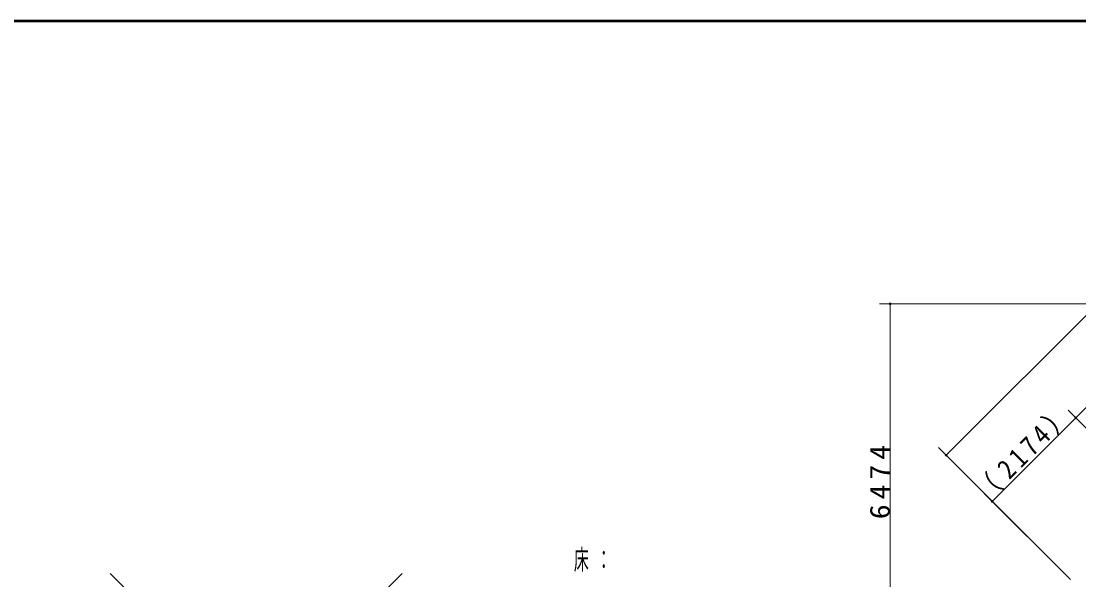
# Model space of a CAD drawing. Units: millimetres, scale not verified, with parts at other scales. Extents: x -19538 to 12, y -3090 to 13350.
# Drawn here: x -15905 to -11037, y 10779 to 13350 of the extents above; entities that cross this region are included whole.
import ezdxf

# ---------------------------------------------------------------- set-up
doc = ezdxf.new("R2010")
doc.units = ezdxf.units.MM
doc.layers.add('A3図枠', color=7, linetype='Continuous', lineweight=25)
doc.layers.add('補助', color=2, linetype='Continuous', lineweight=13)
doc.styles.add('ＭＳ ゴシック', font='')
doc.styles.get('ＭＳ ゴシック').set_extended_font_data('MS Gothic')

# ---------------------------------------------------------------- blocks, each defined once
blk = doc.blocks.new('dimension_origin')
at = {"color": 0, "linetype": 'Continuous', "lineweight": -2}
blk.add_circle((0, 0), 1.25, dxfattribs=at)

msp = doc.modelspace()

# ---------------------------------------------------------------- linework, layer by layer
at = {"layer": 'A3図枠', "lineweight": 50}
msp.add_line((0, 13350), (-19250, 13350), dxfattribs=at)
at = {"layer": '補助'}
for p, q in [((-11648.034, 11352.572), (-10263.538, 12737.068)), ((-11051.537, 11524.806), (-10446.631, 12129.711)), ((-10202.078, 12050), (-11955.154, 12050)), ((-11905.154, 10431.474), (-11905.154, 12050)), ((-10605.423, 11078.692), (-11086.892, 11560.161)), ((-10605.423, 11078.692), (-11086.892, 11560.161)), ((-11435.902, 11140.44), (-11051.537, 11524.806)), ((-11075.864, 10780.402), (-11683.39, 11387.927)), ((-11075.864, 10780.402), (-11471.258, 11175.795)), ((-14587.611, 9901.294), (-15494.285, 10807.968)), ((-15057.456, 9901.294), (-14150.782, 10807.968))]:
    msp.add_line(p, q, dxfattribs=at)

# ---------------------------------------------------------------- block references
at = {"layer": '補助', "xscale": 3.33, "yscale": 3.33}
for p, rotation in [((-11905.154, 12050), 270), ((-11051.537, 11524.806), 225), ((-11051.537, 11524.806), 45), ((-11648.034, 11352.572), 45), ((-11435.902, 11140.44), 45)]:
    msp.add_blockref('dimension_origin', p, dxfattribs=dict(at, rotation=rotation))

# ---------------------------------------------------------------- texts
at = {"layer": '補助', "char_height": 91.64, "attachment_point": 8, "style": 'ＭＳ ゴシック'}
for s, insert, rotation in [('\\T1.33;\\W0.9;（2174）', (-11243.455, 11334.302), 45), ('\\T1.33;\\W1.1;6474', (-11906.154, 11240.737), 90)]:
    msp.add_mtext(s, dxfattribs=dict(at, insert=insert, rotation=rotation))
at = {"layer": '補助', "insert": (-13360.946, 10918.106), "char_height": 91.64, "attachment_point": 1, "style": 'ＭＳ ゴシック'}
msp.add_mtext('\\T1.5;\\W0.55;床：', dxfattribs=at)

doc.saveas('drawing.dxf')
